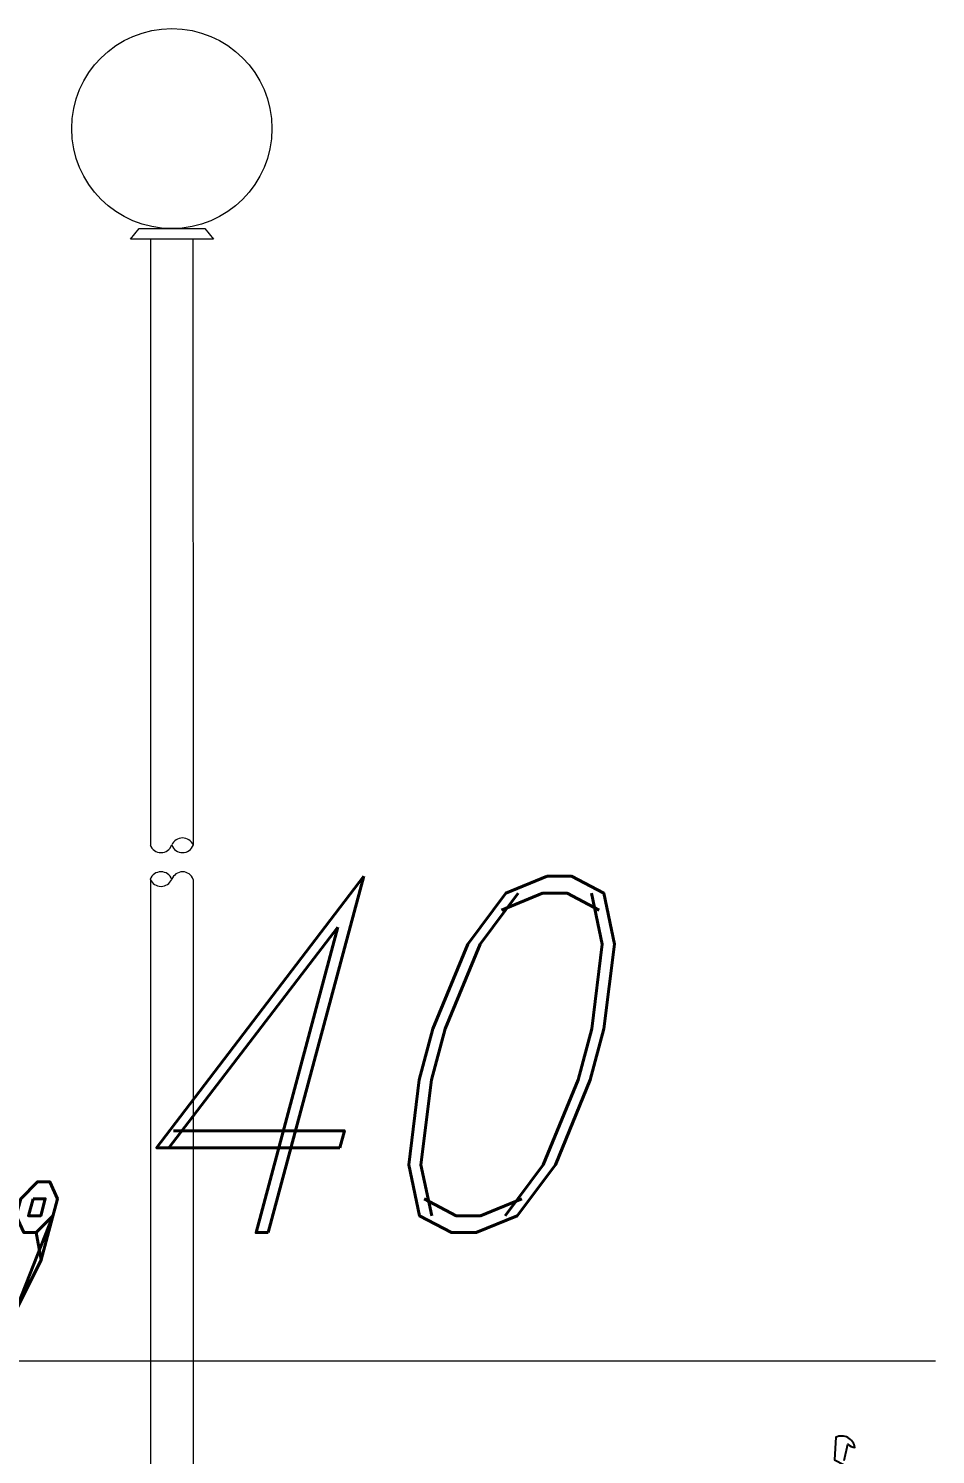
# Model space of a CAD drawing. Header units: millimetres. Extents: x 3633 to 4629, y 3430 to 3787.
# Drawn here: x 4377.87 to 4387.21, y 3721.19 to 3735.88 of the extents above; entities that cross this region are included whole.
import ezdxf

# ---------------------------------------------------------------- set-up
doc = ezdxf.new("R2010")
doc.units = ezdxf.units.MM
doc.layers.add('light', color=7, linetype='Continuous', lineweight=9, true_color=0x000000)
doc.layers.add('tx1', color=179, linetype='Continuous', lineweight=25)
doc.layers.add('tx2', color=179, linetype='Continuous', lineweight=25)
doc.styles.add('bold', font='romand.shx', dxfattribs={"width": 0.8, "oblique": 15})

# ---------------------------------------------------------------- blocks, each defined once
blk = doc.blocks.new('A$C41F539D2')
at = {"layer": 'light'}
for points in [[(138.9, 4095.6), (273.9, 4095.6), (291.7, 4073.8), (121, 4073.8), (138.9, 4095.6)], [(162.1, 4073.8), (162.1, 2824.4)], [(250.5, 2825.5), (250.3, 4073.8)], [(162.1, 2755.8), (162.1, 1109), (250.7, 1109), (250.5, 2754.7)]]:
    blk.add_lwpolyline(points, dxfattribs=at)
blk.add_circle((206.2, 4301.8), 206.2, dxfattribs=at)
at = {"layer": 'light', "ltscale": 15}
for centre, major_axis, start_param, end_param in [((183.8, 2833.4), (16.6, 16.6), 2.698371, 5.155611), ((183.8, 2833.4), (16.6, 16.6), 2.698371, 5.155611), ((183.8, 2833.4), (16.6, 16.6), 2.698371, 5.155611), ((228.2, 2815.7), (-17.2, 17.2), 4.344946, 6.651016), ((228.2, 2815.7), (-17.2, 17.2), 4.344946, 6.651016), ((228.2, 2815.7), (-17.2, 17.2), 4.344946, 6.651016), ((228.2, 2833.7), (16.8, 16.8), 2.704757, 5.149613), ((228.2, 2833.7), (16.8, 16.8), 2.704757, 5.149613), ((228.2, 2833.7), (16.8, 16.8), 2.704757, 5.149613), ((183.9, 2746.6), (-16.8, 16.8), 4.275553, 6.720409), ((183.9, 2746.6), (-16.8, 16.8), 4.275553, 6.720409), ((183.9, 2746.6), (-16.8, 16.8), 4.275553, 6.720409), ((228.3, 2746.8), (-16.6, 16.6), 4.269167, 6.726407), ((228.3, 2746.8), (-16.6, 16.6), 4.269167, 6.726407), ((228.3, 2746.8), (-16.6, 16.6), 4.269167, 6.726407), ((183.9, 2764.6), (17.2, 17.2), 2.77415, 5.08022), ((183.9, 2764.6), (17.2, 17.2), 2.77415, 5.08022), ((183.9, 2764.6), (17.2, 17.2), 2.77415, 5.08022)]:
    blk.add_ellipse(centre, major_axis=major_axis, ratio=1, start_param=start_param, end_param=end_param, dxfattribs=at)
blk = doc.blocks.new('*U290')
at = {"color": 0}
blk.add_lwpolyline([(552.5, 2442.6), (564.2, 2495.3, 0.123093), (587.6, 2484.4, 0.499542), (525.8, 2517.7), (521.2, 2444.6, -0.074951), (600.8, 2395.6, -0.294968), (678.9, 2255.5, 0.096375), (608.8, 2255.7), (603.1, 2232, 0.398468), (556, 2216.1, -0.659393), (559.7, 2143.6, -0.217575), (560.5, 2205.3, 0.649521), (456.8, 2254.9, 0.661377), (464.9, 2217.7)], format="xyb", dxfattribs=at)

msp = doc.modelspace()

# ---------------------------------------------------------------- linework, layer by layer
at = {"layer": 'tx1', "color": 0, "linetype": 'Continuous', "lineweight": 15, "ltscale": 200}
msp.add_line((4373.356, 3722.157), (4387.215, 3722.157), dxfattribs=at)

# ---------------------------------------------------------------- block references
at = {"color": 0, "ltscale": 0.5, "xscale": 0.005, "yscale": 0.005, "zscale": 0.005}
msp.add_blockref('A$C41F539D2', (4378.317, 3713.345), dxfattribs=at)
at = {"color": 0, "xscale": 0.003200000000069849, "yscale": 0.003200000000069849, "zscale": 0.003200000000069849}
msp.add_blockref('*U290', (4384.505, 3713.314), dxfattribs=at)

# ---------------------------------------------------------------- texts
at = {"layer": 'tx2', "color": 0, "lineweight": 15, "ltscale": 200, "style": 'bold', "oblique": 15, "width": 0.8}
msp.add_text('3,40', height=3.6717, dxfattribs=at).set_placement((4374.677, 3723.479))

doc.saveas('drawing.dxf')
